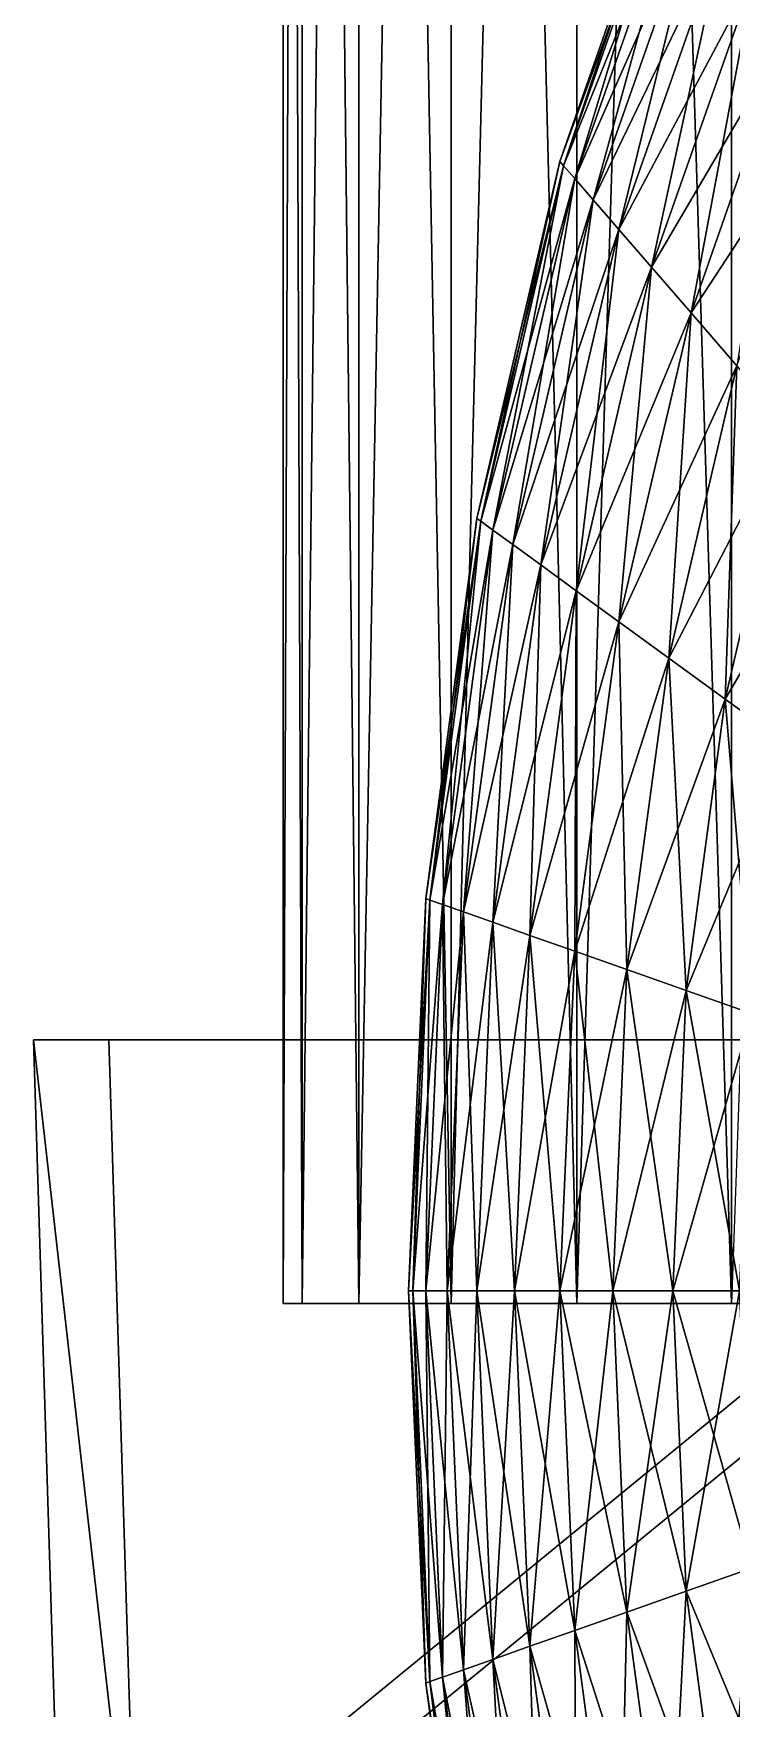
# Model space of a CAD drawing. Header units: metres. Extents: x -1.48 to 1.48, y -3.04 to 2.
# Drawn here: x 0.7404 to 0.9072, y -0.5249 to -0.1244 of the extents above; entities that cross this region are included whole.
import ezdxf

# ---------------------------------------------------------------- set-up
doc = ezdxf.new("R2010")
doc.units = ezdxf.units.M

msp = doc.modelspace()

# ---------------------------------------------------------------- linework, layer by layer
at = {"layer": 'Cylinder 2'}
for points in [[(0.8, -0.428, -0.281), (0.80456, 0.772, -0.22891), (0.80456, -0.428, -0.22891)], [(0.8, -0.428, -0.281), (0.8, 0.772, -0.281), (0.80456, 0.772, -0.22891)], [(0.80456, -0.428, -0.33309), (0.8, 0.772, -0.281), (0.8, -0.428, -0.281)], [(0.80456, -0.428, -0.33309), (0.80456, 0.772, -0.33309), (0.8, 0.772, -0.281)], [(0.80456, -0.428, -0.22891), (0.81809, 0.772, -0.17839), (0.81809, -0.428, -0.17839)], [(0.80456, -0.428, -0.22891), (0.80456, 0.772, -0.22891), (0.81809, 0.772, -0.17839)], [(0.81809, -0.428, -0.38361), (0.80456, 0.772, -0.33309), (0.80456, -0.428, -0.33309)], [(0.81809, -0.428, -0.38361), (0.81809, 0.772, -0.38361), (0.80456, 0.772, -0.33309)], [(0.81809, -0.428, -0.17839), (0.84019, 0.772, -0.131), (0.84019, -0.428, -0.131)], [(0.81809, -0.428, -0.17839), (0.81809, 0.772, -0.17839), (0.84019, 0.772, -0.131)], [(0.84019, -0.428, -0.431), (0.81809, 0.772, -0.38361), (0.81809, -0.428, -0.38361)], [(0.84019, -0.428, -0.431), (0.84019, 0.772, -0.431), (0.81809, 0.772, -0.38361)], [(0.84019, -0.428, -0.131), (0.87019, 0.772, -0.08816), (0.87019, -0.428, -0.08816)], [(0.84019, -0.428, -0.131), (0.84019, 0.772, -0.131), (0.87019, 0.772, -0.08816)], [(0.87019, -0.428, -0.47384), (0.84019, 0.772, -0.431), (0.84019, -0.428, -0.431)], [(0.87019, -0.428, -0.47384), (0.87019, 0.772, -0.47384), (0.84019, 0.772, -0.431)], [(0.87019, -0.428, -0.08816), (0.90716, 0.772, -0.05119), (0.90716, -0.428, -0.05119)], [(0.87019, -0.428, -0.08816), (0.87019, 0.772, -0.08816), (0.90716, 0.772, -0.05119)], [(0.90716, -0.428, -0.51081), (0.87019, 0.772, -0.47384), (0.87019, -0.428, -0.47384)], [(0.90716, -0.428, -0.51081), (0.90716, 0.772, -0.51081), (0.87019, 0.772, -0.47384)], [(0.90716, -0.428, -0.05119), (0.90716, 0.772, -0.05119), (0.95, 0.772, -0.02119)], [(1.1, -0.428, -0.281), (0.8, -0.428, -0.281), (0.80456, -0.428, -0.22891)], [(0.8, -0.428, -0.281), (0.80456, -0.428, -0.22891), (0.80456, -0.428, -0.22891)], [(0.8, -0.428, -0.281), (0.8, -0.428, -0.281), (0.80456, -0.428, -0.22891)], [(1.1, -0.428, -0.281), (0.8, -0.428, -0.281), (1.1, -0.428, -0.281)], [(1.1, -0.428, -0.281), (0.80456, -0.428, -0.33309), (0.8, -0.428, -0.281)], [(0.80456, -0.428, -0.33309), (0.8, -0.428, -0.281), (0.8, -0.428, -0.281)], [(0.80456, -0.428, -0.33309), (0.80456, -0.428, -0.33309), (0.8, -0.428, -0.281)], [(1.1, -0.428, -0.281), (0.80456, -0.428, -0.22891), (0.81809, -0.428, -0.17839)], [(0.80456, -0.428, -0.22891), (0.81809, -0.428, -0.17839), (0.81809, -0.428, -0.17839)], [(0.80456, -0.428, -0.22891), (0.80456, -0.428, -0.22891), (0.81809, -0.428, -0.17839)], [(1.1, -0.428, -0.281), (0.80456, -0.428, -0.22891), (1.1, -0.428, -0.281)], [(1.1, -0.428, -0.281), (0.80456, -0.428, -0.33309), (1.1, -0.428, -0.281)], [(1.1, -0.428, -0.281), (0.81809, -0.428, -0.38361), (0.80456, -0.428, -0.33309)], [(0.81809, -0.428, -0.38361), (0.80456, -0.428, -0.33309), (0.80456, -0.428, -0.33309)], [(0.81809, -0.428, -0.38361), (0.81809, -0.428, -0.38361), (0.80456, -0.428, -0.33309)], [(1.1, -0.428, -0.281), (0.81809, -0.428, -0.17839), (0.84019, -0.428, -0.131)], [(0.81809, -0.428, -0.17839), (0.84019, -0.428, -0.131), (0.84019, -0.428, -0.131)], [(0.81809, -0.428, -0.17839), (0.81809, -0.428, -0.17839), (0.84019, -0.428, -0.131)], [(1.1, -0.428, -0.281), (0.81809, -0.428, -0.17839), (1.1, -0.428, -0.281)], [(1.1, -0.428, -0.281), (0.81809, -0.428, -0.38361), (1.1, -0.428, -0.281)], [(1.1, -0.428, -0.281), (0.84019, -0.428, -0.431), (0.81809, -0.428, -0.38361)], [(0.84019, -0.428, -0.431), (0.81809, -0.428, -0.38361), (0.81809, -0.428, -0.38361)], [(0.84019, -0.428, -0.431), (0.84019, -0.428, -0.431), (0.81809, -0.428, -0.38361)], [(1.1, -0.428, -0.281), (0.84019, -0.428, -0.131), (0.87019, -0.428, -0.08816)], [(0.84019, -0.428, -0.131), (0.87019, -0.428, -0.08816), (0.87019, -0.428, -0.08816)], [(0.84019, -0.428, -0.131), (0.84019, -0.428, -0.131), (0.87019, -0.428, -0.08816)], [(1.1, -0.428, -0.281), (0.84019, -0.428, -0.131), (1.1, -0.428, -0.281)], [(1.1, -0.428, -0.281), (0.84019, -0.428, -0.431), (1.1, -0.428, -0.281)], [(1.1, -0.428, -0.281), (0.87019, -0.428, -0.47384), (0.84019, -0.428, -0.431)], [(0.87019, -0.428, -0.47384), (0.84019, -0.428, -0.431), (0.84019, -0.428, -0.431)], [(0.87019, -0.428, -0.47384), (0.87019, -0.428, -0.47384), (0.84019, -0.428, -0.431)], [(1.1, -0.428, -0.281), (0.87019, -0.428, -0.08816), (0.90716, -0.428, -0.05119)], [(0.87019, -0.428, -0.08816), (0.90716, -0.428, -0.05119), (0.90716, -0.428, -0.05119)], [(0.87019, -0.428, -0.08816), (0.87019, -0.428, -0.08816), (0.90716, -0.428, -0.05119)], [(1.1, -0.428, -0.281), (0.87019, -0.428, -0.08816), (1.1, -0.428, -0.281)], [(1.1, -0.428, -0.281), (0.87019, -0.428, -0.47384), (1.1, -0.428, -0.281)], [(1.1, -0.428, -0.281), (0.90716, -0.428, -0.51081), (0.87019, -0.428, -0.47384)], [(0.90716, -0.428, -0.51081), (0.87019, -0.428, -0.47384), (0.87019, -0.428, -0.47384)], [(0.90716, -0.428, -0.51081), (0.90716, -0.428, -0.51081), (0.87019, -0.428, -0.47384)]]:
    msp.add_3dface(points, dxfattribs=at)
at = {"layer": 'Prism 19'}
for points in [[(0.75838, -0.365, -0.0627), (0.74038, -0.365, -0.09387), (1.01318, -0.365, -0.25137)], [(0.76513, -0.583, -0.06659), (0.74038, -0.365, -0.09387), (0.75838, -0.365, -0.0627)], [(0.76513, -0.583, -0.06659), (0.74713, -0.583, -0.09777), (0.74038, -0.365, -0.09387)], [(0.74038, -0.365, -0.09387), (0.74713, -0.583, -0.09777), (1.01318, -0.365, -0.25137)], [(0.76596, -0.76648, -0.10864), (1.01318, -0.365, -0.25137), (0.74713, -0.583, -0.09777)], [(0.75838, -0.365, -0.0627), (1.01318, -0.365, -0.25137), (1.03118, -0.365, -0.2202)], [(0.75838, -0.365, -0.0627), (1.03118, -0.365, -0.2202), (0.76513, -0.583, -0.06659)], [(0.78396, -0.76648, -0.07746), (0.76513, -0.583, -0.06659), (1.03118, -0.365, -0.2202)], [(0.76596, -0.76648, -0.10864), (0.79473, -0.91845, -0.12525), (1.01318, -0.365, -0.25137)], [(0.78396, -0.76648, -0.07746), (1.03118, -0.365, -0.2202), (0.81273, -0.91845, -0.09407)], [(0.83132, -1.04187, -0.14637), (1.01318, -0.365, -0.25137), (0.79473, -0.91845, -0.12525)], [(0.84932, -1.04187, -0.1152), (0.81273, -0.91845, -0.09407), (1.03118, -0.365, -0.2202)], [(1.01318, -0.365, -0.25137), (0.83132, -1.04187, -0.14637), (0.87359, -1.13976, -0.17078)], [(1.03118, -0.365, -0.2202), (0.89159, -1.13976, -0.1396), (0.84932, -1.04187, -0.1152)], [(1.01318, -1.31, -0.25137), (1.01318, -0.365, -0.25137), (0.87359, -1.13976, -0.17078)], [(1.03118, -0.365, -0.2202), (1.03118, -1.31, -0.22019), (0.89159, -1.13976, -0.1396)]]:
    msp.add_3dface(points, dxfattribs=at)
at = {"layer": 'Sphere 1'}
for points in [[(0.86706, -0.15603, -0.25747), (0.86617, -0.155, -0.281), (0.89317, -0.07789, -0.281)], [(0.86617, -0.155, -0.281), (0.89395, -0.07922, -0.30453), (0.89317, -0.07789, -0.281)], [(0.86617, -0.155, -0.281), (0.86706, -0.15603, -0.30453), (0.89395, -0.07922, -0.30453)], [(0.86706, -0.15603, -0.25747), (0.89317, -0.07789, -0.281), (0.89395, -0.07922, -0.25747)], [(0.86973, -0.1591, -0.23412), (0.86706, -0.15603, -0.25747), (0.89395, -0.07922, -0.25747)], [(0.86706, -0.15603, -0.30453), (0.89631, -0.08317, -0.32789), (0.89395, -0.07922, -0.30453)], [(0.86973, -0.1591, -0.23412), (0.89395, -0.07922, -0.25747), (0.89631, -0.08317, -0.23412)], [(0.86706, -0.15603, -0.30453), (0.86973, -0.1591, -0.32789), (0.89631, -0.08317, -0.32789)], [(0.87414, -0.1642, -0.21112), (0.86973, -0.1591, -0.23412), (0.89631, -0.08317, -0.23412)], [(0.86973, -0.1591, -0.32789), (0.90022, -0.08972, -0.35088), (0.89631, -0.08317, -0.32789)], [(0.87414, -0.1642, -0.21112), (0.89631, -0.08317, -0.23412), (0.90022, -0.08972, -0.21112)], [(0.86973, -0.1591, -0.32789), (0.87414, -0.1642, -0.35088), (0.90022, -0.08972, -0.35088)], [(0.88027, -0.17128, -0.18865), (0.87414, -0.1642, -0.21112), (0.90022, -0.08972, -0.21112)], [(0.87414, -0.1642, -0.35088), (0.90564, -0.09883, -0.37335), (0.90022, -0.08972, -0.35088)], [(0.88027, -0.17128, -0.18865), (0.90022, -0.08972, -0.21112), (0.90564, -0.09883, -0.18865)], [(0.87414, -0.1642, -0.35088), (0.88027, -0.17128, -0.37335), (0.90564, -0.09883, -0.37335)], [(0.88808, -0.1803, -0.16689), (0.88027, -0.17128, -0.18865), (0.90564, -0.09883, -0.18865)], [(0.88027, -0.17128, -0.37335), (0.91255, -0.11042, -0.39511), (0.90564, -0.09883, -0.37335)], [(0.88808, -0.1803, -0.16689), (0.90564, -0.09883, -0.18865), (0.91255, -0.11042, -0.16689)], [(0.88027, -0.17128, -0.37335), (0.88808, -0.1803, -0.39511), (0.91255, -0.11042, -0.39511)], [(0.8975, -0.19117, -0.146), (0.88808, -0.1803, -0.16689), (0.91255, -0.11042, -0.16689)], [(0.88808, -0.1803, -0.39511), (0.92088, -0.1244, -0.416), (0.91255, -0.11042, -0.39511)], [(0.8975, -0.19117, -0.146), (0.91255, -0.11042, -0.16689), (0.92088, -0.1244, -0.146)], [(0.88808, -0.1803, -0.39511), (0.8975, -0.19117, -0.416), (0.92088, -0.1244, -0.416)], [(0.90846, -0.20383, -0.12613), (0.8975, -0.19117, -0.146), (0.92088, -0.1244, -0.146)], [(0.8975, -0.19117, -0.416), (0.93057, -0.14067, -0.43587), (0.92088, -0.1244, -0.416)], [(0.8975, -0.19117, -0.416), (0.90846, -0.20383, -0.43587), (0.93057, -0.14067, -0.43587)], [(0.84725, -0.24101, -0.25747), (0.84628, -0.24031, -0.281), (0.86617, -0.155, -0.281)], [(0.84628, -0.24031, -0.281), (0.86706, -0.15603, -0.30453), (0.86617, -0.155, -0.281)], [(0.84628, -0.24031, -0.281), (0.84725, -0.24101, -0.30453), (0.86706, -0.15603, -0.30453)], [(0.84725, -0.24101, -0.25747), (0.86617, -0.155, -0.281), (0.86706, -0.15603, -0.25747)], [(0.85014, -0.24311, -0.23412), (0.84725, -0.24101, -0.25747), (0.86706, -0.15603, -0.25747)], [(0.84725, -0.24101, -0.30453), (0.86973, -0.1591, -0.32789), (0.86706, -0.15603, -0.30453)], [(0.85014, -0.24311, -0.23412), (0.86706, -0.15603, -0.25747), (0.86973, -0.1591, -0.23412)], [(0.84725, -0.24101, -0.30453), (0.85014, -0.24311, -0.32789), (0.86973, -0.1591, -0.32789)], [(0.85493, -0.2466, -0.21112), (0.85014, -0.24311, -0.23412), (0.86973, -0.1591, -0.23412)], [(0.85014, -0.24311, -0.32789), (0.87414, -0.1642, -0.35088), (0.86973, -0.1591, -0.32789)], [(0.85493, -0.2466, -0.21112), (0.86973, -0.1591, -0.23412), (0.87414, -0.1642, -0.21112)], [(0.85014, -0.24311, -0.32789), (0.85493, -0.2466, -0.35088), (0.87414, -0.1642, -0.35088)], [(0.86158, -0.25145, -0.18865), (0.85493, -0.2466, -0.21112), (0.87414, -0.1642, -0.21112)], [(0.85493, -0.2466, -0.35088), (0.88027, -0.17128, -0.37335), (0.87414, -0.1642, -0.35088)], [(0.86158, -0.25145, -0.18865), (0.87414, -0.1642, -0.21112), (0.88027, -0.17128, -0.18865)], [(0.85493, -0.2466, -0.35088), (0.86158, -0.25145, -0.37335), (0.88027, -0.17128, -0.37335)], [(0.87005, -0.25761, -0.16689), (0.86158, -0.25145, -0.18865), (0.88027, -0.17128, -0.18865)], [(0.86158, -0.25145, -0.37335), (0.88808, -0.1803, -0.39511), (0.88027, -0.17128, -0.37335)], [(0.87005, -0.25761, -0.16689), (0.88027, -0.17128, -0.18865), (0.88808, -0.1803, -0.16689)], [(0.86158, -0.25145, -0.37335), (0.87005, -0.25761, -0.39511), (0.88808, -0.1803, -0.39511)], [(0.88027, -0.26505, -0.146), (0.87005, -0.25761, -0.16689), (0.88808, -0.1803, -0.16689)], [(0.87005, -0.25761, -0.39511), (0.8975, -0.19117, -0.416), (0.88808, -0.1803, -0.39511)], [(0.88027, -0.26505, -0.146), (0.88808, -0.1803, -0.16689), (0.8975, -0.19117, -0.146)], [(0.87005, -0.25761, -0.39511), (0.88027, -0.26505, -0.416), (0.8975, -0.19117, -0.416)], [(0.89217, -0.27371, -0.12613), (0.88027, -0.26505, -0.146), (0.8975, -0.19117, -0.146)], [(0.88027, -0.26505, -0.416), (0.90846, -0.20383, -0.43587), (0.8975, -0.19117, -0.416)], [(0.89217, -0.27371, -0.12613), (0.8975, -0.19117, -0.146), (0.90846, -0.20383, -0.12613)], [(0.88027, -0.26505, -0.416), (0.89217, -0.27371, -0.43587), (0.90846, -0.20383, -0.43587)], [(0.90564, -0.28352, -0.10745), (0.89217, -0.27371, -0.12613), (0.90846, -0.20383, -0.12613)], [(0.89217, -0.27371, -0.43587), (0.92088, -0.21817, -0.45455), (0.90846, -0.20383, -0.43587)], [(0.90564, -0.28352, -0.10745), (0.90846, -0.20383, -0.12613), (0.92088, -0.21817, -0.10745)], [(0.89217, -0.27371, -0.43587), (0.90564, -0.28352, -0.45455), (0.92088, -0.21817, -0.45455)], [(0.92059, -0.2944, -0.09008), (0.90564, -0.28352, -0.10745), (0.92088, -0.21817, -0.10745)], [(0.90564, -0.28352, -0.45455), (0.93466, -0.23408, -0.47192), (0.92088, -0.21817, -0.45455)], [(0.90564, -0.28352, -0.45455), (0.92059, -0.2944, -0.47192), (0.93466, -0.23408, -0.47192)], [(0.83511, -0.33159, -0.25747), (0.8341, -0.33123, -0.281), (0.84628, -0.24031, -0.281)], [(0.8341, -0.33123, -0.281), (0.84725, -0.24101, -0.30453), (0.84628, -0.24031, -0.281)], [(0.8341, -0.33123, -0.281), (0.83511, -0.33159, -0.30453), (0.84725, -0.24101, -0.30453)], [(0.83511, -0.33159, -0.25747), (0.84628, -0.24031, -0.281), (0.84725, -0.24101, -0.25747)], [(0.83814, -0.33265, -0.23412), (0.83511, -0.33159, -0.25747), (0.84725, -0.24101, -0.25747)], [(0.83511, -0.33159, -0.30453), (0.85014, -0.24311, -0.32789), (0.84725, -0.24101, -0.30453)], [(0.83511, -0.33159, -0.30453), (0.83814, -0.33265, -0.32789), (0.85014, -0.24311, -0.32789)], [(0.83814, -0.33265, -0.23412), (0.84725, -0.24101, -0.25747), (0.85014, -0.24311, -0.23412)], [(0.84316, -0.33442, -0.21112), (0.83814, -0.33265, -0.23412), (0.85014, -0.24311, -0.23412)], [(0.83814, -0.33265, -0.32789), (0.85493, -0.2466, -0.35088), (0.85014, -0.24311, -0.32789)], [(0.84316, -0.33442, -0.21112), (0.85014, -0.24311, -0.23412), (0.85493, -0.2466, -0.21112)], [(0.83814, -0.33265, -0.32789), (0.84316, -0.33442, -0.35088), (0.85493, -0.2466, -0.35088)], [(0.85014, -0.33688, -0.18865), (0.84316, -0.33442, -0.21112), (0.85493, -0.2466, -0.21112)], [(0.84316, -0.33442, -0.35088), (0.86158, -0.25145, -0.37335), (0.85493, -0.2466, -0.35088)], [(0.85014, -0.33688, -0.18865), (0.85493, -0.2466, -0.21112), (0.86158, -0.25145, -0.18865)], [(0.84316, -0.33442, -0.35088), (0.85014, -0.33688, -0.37335), (0.86158, -0.25145, -0.37335)], [(0.85901, -0.34001, -0.16689), (0.85014, -0.33688, -0.18865), (0.86158, -0.25145, -0.18865)], [(0.85014, -0.33688, -0.37335), (0.87005, -0.25761, -0.39511), (0.86158, -0.25145, -0.37335)], [(0.85901, -0.34001, -0.16689), (0.86158, -0.25145, -0.18865), (0.87005, -0.25761, -0.16689)], [(0.85014, -0.33688, -0.37335), (0.85901, -0.34001, -0.39511), (0.87005, -0.25761, -0.39511)], [(0.86973, -0.34379, -0.146), (0.85901, -0.34001, -0.16689), (0.87005, -0.25761, -0.16689)], [(0.85901, -0.34001, -0.39511), (0.88027, -0.26505, -0.416), (0.87005, -0.25761, -0.39511)], [(0.86973, -0.34379, -0.146), (0.87005, -0.25761, -0.16689), (0.88027, -0.26505, -0.146)], [(0.85901, -0.34001, -0.39511), (0.86973, -0.34379, -0.416), (0.88027, -0.26505, -0.416)], [(0.88219, -0.34819, -0.12613), (0.86973, -0.34379, -0.146), (0.88027, -0.26505, -0.146)], [(0.86973, -0.34379, -0.416), (0.89217, -0.27371, -0.43587), (0.88027, -0.26505, -0.416)], [(0.88219, -0.34819, -0.12613), (0.88027, -0.26505, -0.146), (0.89217, -0.27371, -0.12613)], [(0.86973, -0.34379, -0.416), (0.88219, -0.34819, -0.43587), (0.89217, -0.27371, -0.43587)], [(0.89631, -0.35317, -0.10745), (0.88219, -0.34819, -0.12613), (0.89217, -0.27371, -0.12613)], [(0.88219, -0.34819, -0.43587), (0.90564, -0.28352, -0.45455), (0.89217, -0.27371, -0.43587)], [(0.89631, -0.35317, -0.10745), (0.89217, -0.27371, -0.12613), (0.90564, -0.28352, -0.10745)], [(0.88219, -0.34819, -0.43587), (0.89631, -0.35317, -0.45455), (0.90564, -0.28352, -0.45455)], [(0.91198, -0.35869, -0.09008), (0.89631, -0.35317, -0.10745), (0.90564, -0.28352, -0.10745)], [(0.89631, -0.35317, -0.45455), (0.92059, -0.2944, -0.47192), (0.90564, -0.28352, -0.45455)], [(0.91198, -0.35869, -0.09008), (0.90564, -0.28352, -0.10745), (0.92059, -0.2944, -0.09008)], [(0.89631, -0.35317, -0.45455), (0.91198, -0.35869, -0.47192), (0.92059, -0.2944, -0.47192)], [(0.83103, -0.425, -0.25747), (0.83, -0.425, -0.281), (0.8341, -0.33123, -0.281)], [(0.83, -0.425, -0.281), (0.83511, -0.33159, -0.30453), (0.8341, -0.33123, -0.281)], [(0.83, -0.425, -0.281), (0.83103, -0.425, -0.30453), (0.83511, -0.33159, -0.30453)], [(0.83103, -0.425, -0.25747), (0.8341, -0.33123, -0.281), (0.83511, -0.33159, -0.25747)], [(0.8341, -0.425, -0.23412), (0.83103, -0.425, -0.25747), (0.83511, -0.33159, -0.25747)], [(0.83103, -0.425, -0.30453), (0.83814, -0.33265, -0.32789), (0.83511, -0.33159, -0.30453)], [(0.8341, -0.425, -0.23412), (0.83511, -0.33159, -0.25747), (0.83814, -0.33265, -0.23412)], [(0.83103, -0.425, -0.30453), (0.8341, -0.425, -0.32789), (0.83814, -0.33265, -0.32789)], [(0.8392, -0.425, -0.21112), (0.8341, -0.425, -0.23412), (0.83814, -0.33265, -0.23412)], [(0.8341, -0.425, -0.32789), (0.84316, -0.33442, -0.35088), (0.83814, -0.33265, -0.32789)], [(0.8341, -0.425, -0.32789), (0.8392, -0.425, -0.35088), (0.84316, -0.33442, -0.35088)], [(0.8392, -0.425, -0.21112), (0.83814, -0.33265, -0.23412), (0.84316, -0.33442, -0.21112)], [(0.84628, -0.425, -0.18865), (0.8392, -0.425, -0.21112), (0.84316, -0.33442, -0.21112)], [(0.8392, -0.425, -0.35088), (0.85014, -0.33688, -0.37335), (0.84316, -0.33442, -0.35088)], [(0.84628, -0.425, -0.18865), (0.84316, -0.33442, -0.21112), (0.85014, -0.33688, -0.18865)], [(0.8392, -0.425, -0.35088), (0.84628, -0.425, -0.37335), (0.85014, -0.33688, -0.37335)], [(0.8553, -0.425, -0.16689), (0.84628, -0.425, -0.18865), (0.85014, -0.33688, -0.18865)], [(0.84628, -0.425, -0.37335), (0.85901, -0.34001, -0.39511), (0.85014, -0.33688, -0.37335)], [(0.84628, -0.425, -0.37335), (0.8553, -0.425, -0.39511), (0.85901, -0.34001, -0.39511)], [(0.8553, -0.425, -0.16689), (0.85014, -0.33688, -0.18865), (0.85901, -0.34001, -0.16689)], [(0.86617, -0.425, -0.146), (0.8553, -0.425, -0.16689), (0.85901, -0.34001, -0.16689)], [(0.8553, -0.425, -0.39511), (0.86973, -0.34379, -0.416), (0.85901, -0.34001, -0.39511)], [(0.86617, -0.425, -0.146), (0.85901, -0.34001, -0.16689), (0.86973, -0.34379, -0.146)], [(0.8553, -0.425, -0.39511), (0.86617, -0.425, -0.416), (0.86973, -0.34379, -0.416)], [(0.87883, -0.425, -0.12613), (0.86617, -0.425, -0.146), (0.86973, -0.34379, -0.146)], [(0.86617, -0.425, -0.416), (0.88219, -0.34819, -0.43587), (0.86973, -0.34379, -0.416)], [(0.87883, -0.425, -0.12613), (0.86973, -0.34379, -0.146), (0.88219, -0.34819, -0.12613)], [(0.86617, -0.425, -0.416), (0.87883, -0.425, -0.43587), (0.88219, -0.34819, -0.43587)], [(0.89317, -0.425, -0.10745), (0.87883, -0.425, -0.12613), (0.88219, -0.34819, -0.12613)], [(0.87883, -0.425, -0.43587), (0.89631, -0.35317, -0.45455), (0.88219, -0.34819, -0.43587)], [(0.89317, -0.425, -0.10745), (0.88219, -0.34819, -0.12613), (0.89631, -0.35317, -0.10745)], [(0.87883, -0.425, -0.43587), (0.89317, -0.425, -0.45455), (0.89631, -0.35317, -0.45455)], [(0.90908, -0.425, -0.09008), (0.89317, -0.425, -0.10745), (0.89631, -0.35317, -0.10745)], [(0.89317, -0.425, -0.45455), (0.91198, -0.35869, -0.47192), (0.89631, -0.35317, -0.45455)], [(0.90908, -0.425, -0.09008), (0.89631, -0.35317, -0.10745), (0.91198, -0.35869, -0.09008)], [(0.89317, -0.425, -0.45455), (0.90908, -0.425, -0.47192), (0.91198, -0.35869, -0.47192)], [(0.83511, -0.51841, -0.25747), (0.83, -0.425, -0.281), (0.83103, -0.425, -0.25747)], [(0.83511, -0.51841, -0.25747), (0.8341, -0.51877, -0.281), (0.83, -0.425, -0.281)], [(0.8341, -0.51877, -0.281), (0.83103, -0.425, -0.30453), (0.83, -0.425, -0.281)], [(0.83814, -0.51734, -0.23412), (0.83103, -0.425, -0.25747), (0.8341, -0.425, -0.23412)], [(0.83814, -0.51734, -0.23412), (0.83511, -0.51841, -0.25747), (0.83103, -0.425, -0.25747)], [(0.8341, -0.51877, -0.281), (0.83511, -0.51841, -0.30453), (0.83103, -0.425, -0.30453)], [(0.83511, -0.51841, -0.30453), (0.8341, -0.425, -0.32789), (0.83103, -0.425, -0.30453)], [(0.84316, -0.51557, -0.21112), (0.8341, -0.425, -0.23412), (0.8392, -0.425, -0.21112)], [(0.84316, -0.51557, -0.21112), (0.83814, -0.51734, -0.23412), (0.8341, -0.425, -0.23412)], [(0.83511, -0.51841, -0.30453), (0.83814, -0.51734, -0.32789), (0.8341, -0.425, -0.32789)], [(0.83814, -0.51734, -0.32789), (0.8392, -0.425, -0.35088), (0.8341, -0.425, -0.32789)], [(0.83814, -0.51734, -0.32789), (0.84316, -0.51557, -0.35088), (0.8392, -0.425, -0.35088)], [(0.85014, -0.51311, -0.18865), (0.8392, -0.425, -0.21112), (0.84628, -0.425, -0.18865)], [(0.85014, -0.51311, -0.18865), (0.84316, -0.51557, -0.21112), (0.8392, -0.425, -0.21112)], [(0.84316, -0.51557, -0.35088), (0.84628, -0.425, -0.37335), (0.8392, -0.425, -0.35088)], [(0.84316, -0.51557, -0.35088), (0.85014, -0.51311, -0.37335), (0.84628, -0.425, -0.37335)], [(0.85901, -0.50998, -0.16689), (0.84628, -0.425, -0.18865), (0.8553, -0.425, -0.16689)], [(0.85901, -0.50998, -0.16689), (0.85014, -0.51311, -0.18865), (0.84628, -0.425, -0.18865)], [(0.85014, -0.51311, -0.37335), (0.8553, -0.425, -0.39511), (0.84628, -0.425, -0.37335)], [(0.85014, -0.51311, -0.37335), (0.85901, -0.50998, -0.39511), (0.8553, -0.425, -0.39511)], [(0.86973, -0.50621, -0.146), (0.8553, -0.425, -0.16689), (0.86617, -0.425, -0.146)], [(0.86973, -0.50621, -0.146), (0.85901, -0.50998, -0.16689), (0.8553, -0.425, -0.16689)], [(0.85901, -0.50998, -0.39511), (0.86617, -0.425, -0.416), (0.8553, -0.425, -0.39511)], [(0.85901, -0.50998, -0.39511), (0.86973, -0.50621, -0.416), (0.86617, -0.425, -0.416)], [(0.88219, -0.50181, -0.12613), (0.86617, -0.425, -0.146), (0.87883, -0.425, -0.12613)], [(0.88219, -0.50181, -0.12613), (0.86973, -0.50621, -0.146), (0.86617, -0.425, -0.146)], [(0.86973, -0.50621, -0.416), (0.87883, -0.425, -0.43587), (0.86617, -0.425, -0.416)], [(0.86973, -0.50621, -0.416), (0.88219, -0.50181, -0.43587), (0.87883, -0.425, -0.43587)], [(0.89631, -0.49683, -0.10745), (0.87883, -0.425, -0.12613), (0.89317, -0.425, -0.10745)], [(0.89631, -0.49683, -0.10745), (0.88219, -0.50181, -0.12613), (0.87883, -0.425, -0.12613)], [(0.88219, -0.50181, -0.43587), (0.89317, -0.425, -0.45455), (0.87883, -0.425, -0.43587)], [(0.88219, -0.50181, -0.43587), (0.89631, -0.49683, -0.45455), (0.89317, -0.425, -0.45455)], [(0.91198, -0.4913, -0.09008), (0.89317, -0.425, -0.10745), (0.90908, -0.425, -0.09008)], [(0.91198, -0.4913, -0.09008), (0.89631, -0.49683, -0.10745), (0.89317, -0.425, -0.10745)], [(0.89631, -0.49683, -0.45455), (0.90908, -0.425, -0.47192), (0.89317, -0.425, -0.45455)], [(0.89631, -0.49683, -0.45455), (0.91198, -0.4913, -0.47192), (0.90908, -0.425, -0.47192)], [(0.92059, -0.5556, -0.09008), (0.89631, -0.49683, -0.10745), (0.91198, -0.4913, -0.09008)], [(0.90564, -0.56648, -0.45455), (0.91198, -0.4913, -0.47192), (0.89631, -0.49683, -0.45455)], [(0.90564, -0.56648, -0.45455), (0.92059, -0.5556, -0.47192), (0.91198, -0.4913, -0.47192)], [(0.90564, -0.56648, -0.10745), (0.88219, -0.50181, -0.12613), (0.89631, -0.49683, -0.10745)], [(0.89217, -0.57629, -0.43587), (0.89631, -0.49683, -0.45455), (0.88219, -0.50181, -0.43587)], [(0.89217, -0.57629, -0.43587), (0.90564, -0.56648, -0.45455), (0.89631, -0.49683, -0.45455)], [(0.92059, -0.5556, -0.09008), (0.90564, -0.56648, -0.10745), (0.89631, -0.49683, -0.10745)], [(0.89217, -0.57629, -0.12613), (0.86973, -0.50621, -0.146), (0.88219, -0.50181, -0.12613)], [(0.88027, -0.58495, -0.416), (0.88219, -0.50181, -0.43587), (0.86973, -0.50621, -0.416)], [(0.88027, -0.58495, -0.416), (0.89217, -0.57629, -0.43587), (0.88219, -0.50181, -0.43587)], [(0.90564, -0.56648, -0.10745), (0.89217, -0.57629, -0.12613), (0.88219, -0.50181, -0.12613)], [(0.88027, -0.58495, -0.146), (0.85901, -0.50998, -0.16689), (0.86973, -0.50621, -0.146)], [(0.87005, -0.59239, -0.39511), (0.86973, -0.50621, -0.416), (0.85901, -0.50998, -0.39511)], [(0.89217, -0.57629, -0.12613), (0.88027, -0.58495, -0.146), (0.86973, -0.50621, -0.146)], [(0.87005, -0.59239, -0.39511), (0.88027, -0.58495, -0.416), (0.86973, -0.50621, -0.416)], [(0.87005, -0.59239, -0.16689), (0.85014, -0.51311, -0.18865), (0.85901, -0.50998, -0.16689)], [(0.86158, -0.59855, -0.37335), (0.85901, -0.50998, -0.39511), (0.85014, -0.51311, -0.37335)], [(0.88027, -0.58495, -0.146), (0.87005, -0.59239, -0.16689), (0.85901, -0.50998, -0.16689)], [(0.86158, -0.59855, -0.37335), (0.87005, -0.59239, -0.39511), (0.85901, -0.50998, -0.39511)], [(0.85493, -0.6034, -0.21112), (0.83814, -0.51734, -0.23412), (0.84316, -0.51557, -0.21112)], [(0.85014, -0.60688, -0.32789), (0.84316, -0.51557, -0.35088), (0.83814, -0.51734, -0.32789)], [(0.86158, -0.59855, -0.18865), (0.84316, -0.51557, -0.21112), (0.85014, -0.51311, -0.18865)], [(0.85493, -0.6034, -0.35088), (0.85014, -0.51311, -0.37335), (0.84316, -0.51557, -0.35088)], [(0.86158, -0.59855, -0.18865), (0.85493, -0.6034, -0.21112), (0.84316, -0.51557, -0.21112)], [(0.85014, -0.60688, -0.32789), (0.85493, -0.6034, -0.35088), (0.84316, -0.51557, -0.35088)], [(0.87005, -0.59239, -0.16689), (0.86158, -0.59855, -0.18865), (0.85014, -0.51311, -0.18865)], [(0.85493, -0.6034, -0.35088), (0.86158, -0.59855, -0.37335), (0.85014, -0.51311, -0.37335)], [(0.84725, -0.60899, -0.25747), (0.8341, -0.51877, -0.281), (0.83511, -0.51841, -0.25747)], [(0.84628, -0.60969, -0.281), (0.83511, -0.51841, -0.30453), (0.8341, -0.51877, -0.281)], [(0.84725, -0.60899, -0.25747), (0.84628, -0.60969, -0.281), (0.8341, -0.51877, -0.281)], [(0.85014, -0.60688, -0.23412), (0.83511, -0.51841, -0.25747), (0.83814, -0.51734, -0.23412)], [(0.84725, -0.60899, -0.30453), (0.83814, -0.51734, -0.32789), (0.83511, -0.51841, -0.30453)], [(0.85014, -0.60688, -0.23412), (0.84725, -0.60899, -0.25747), (0.83511, -0.51841, -0.25747)], [(0.84628, -0.60969, -0.281), (0.84725, -0.60899, -0.30453), (0.83511, -0.51841, -0.30453)], [(0.85493, -0.6034, -0.21112), (0.85014, -0.60688, -0.23412), (0.83814, -0.51734, -0.23412)], [(0.84725, -0.60899, -0.30453), (0.85014, -0.60688, -0.32789), (0.83814, -0.51734, -0.32789)]]:
    msp.add_3dface(points, dxfattribs=at)

doc.saveas('drawing.dxf')
